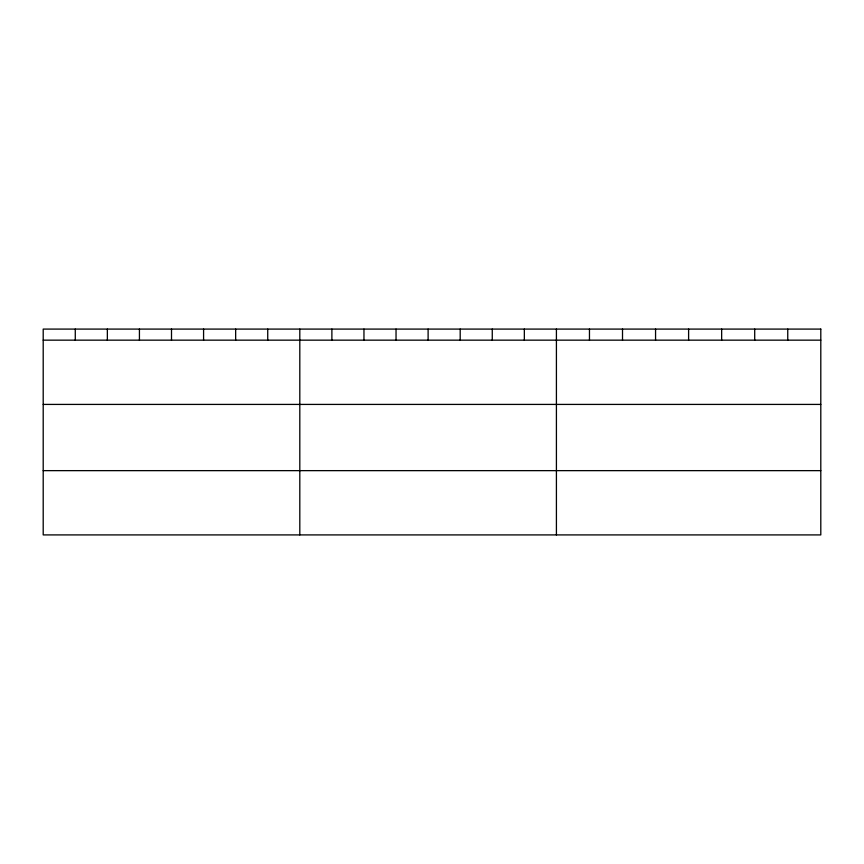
<?xml version="1.0" encoding="UTF-8"?>
<svg xmlns="http://www.w3.org/2000/svg" width="864" height="864" viewBox="0 0 864 864"><rect width="100%" height="100%" fill="white"/><g stroke="black" fill="none" stroke-linecap="round" stroke-linejoin="round"><path stroke-width="1.3" d="M43.2 340.157L820.8 340.157M43.2 404.417L820.8 404.417M43.2 470.642L820.8 470.642M787.752 329.087L787.752 340.157M754.704 329.087L754.704 340.157M721.656 329.087L721.656 340.157M688.608 329.087L688.608 340.157M655.56 329.087L655.56 340.157M622.512 329.087L622.512 340.157M589.464 329.087L589.464 340.157M556.416 329.087L556.416 534.913M524.34 329.087L524.34 340.157M492.264 329.087L492.264 340.157M460.188 329.087L460.188 340.157M428.112 329.087L428.112 340.157M396.036 329.087L396.036 340.157M363.96 329.087L363.96 340.157M331.884 329.087L331.884 340.157M299.808 329.087L299.808 534.913M267.732 329.087L267.732 340.157M235.656 329.087L235.656 340.157M203.58 329.087L203.58 340.157M171.504 329.087L171.504 340.157M139.428 329.087L139.428 340.157M107.352 329.087L107.352 340.157M75.276 329.087L75.276 340.157M820.8 329.087L43.2 329.087L43.2 534.913L820.8 534.913L820.8 329.087"/></g></svg>
